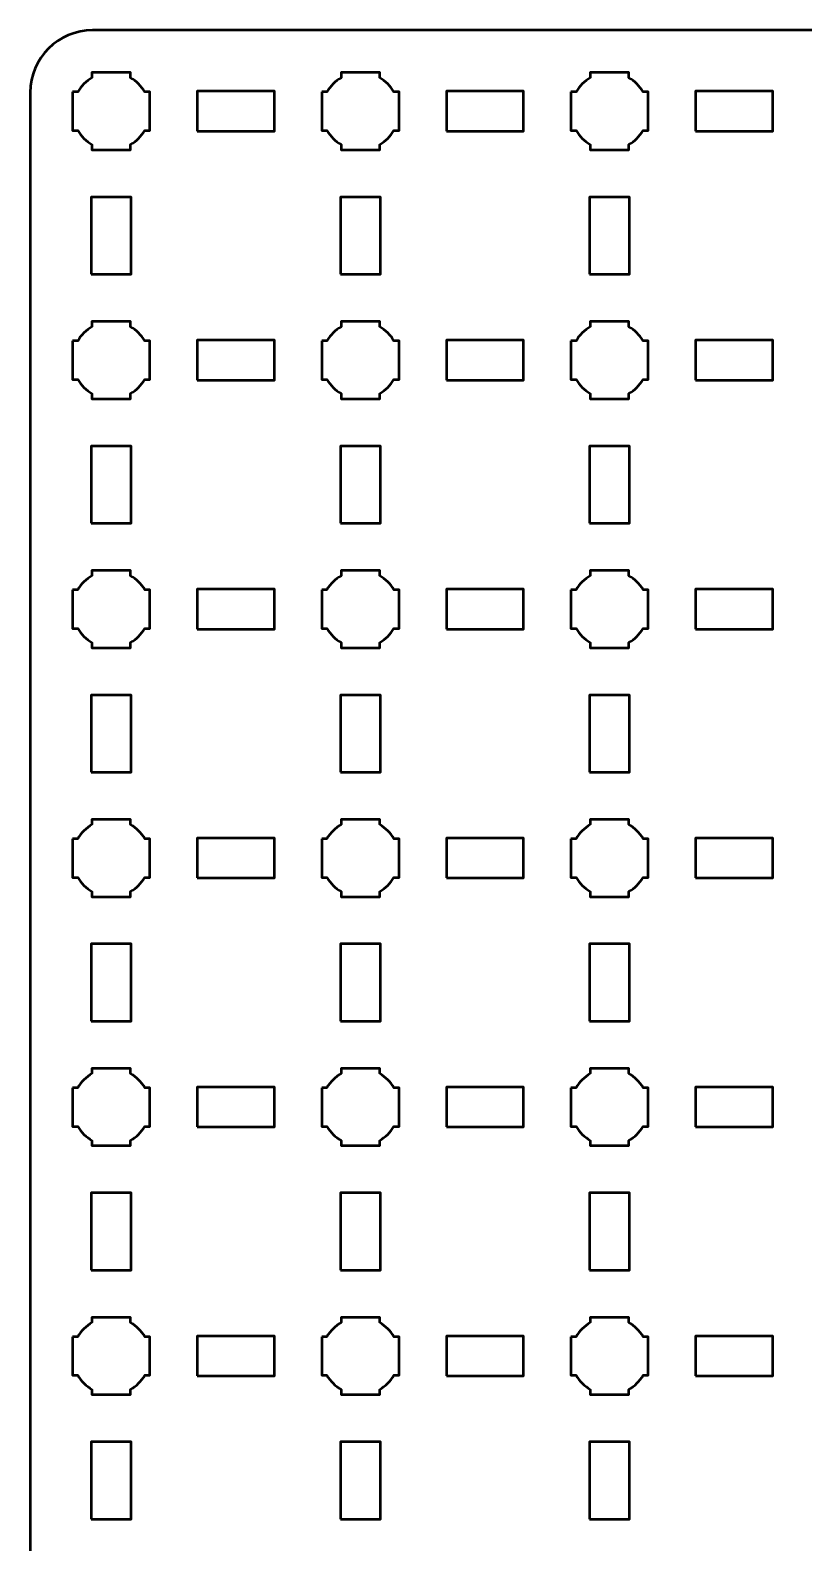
# Model space of a CAD drawing. Header units: centimetres. Extents: x -24.1 to 3.1, y -26.5 to -3.2.
# Drawn here: x -24.15 to -17.94, y -15.35 to -3.2 of the extents above; entities that cross this region are included whole.
import ezdxf

# ---------------------------------------------------------------- set-up
doc = ezdxf.new("R2010")
doc.units = ezdxf.units.CM
doc.header["$MEASUREMENT"] = 0
doc.layers.add('Layer 1', color=7, linetype='Continuous')

msp = doc.modelspace()

# ---------------------------------------------------------------- linework, layer by layer
at = {"layer": 'Layer 1', "color": 250, "lineweight": 53}
for points in [[(-22.81, -4.01), (-22.19, -4.01), (-22.19, -3.69), (-22.81, -3.69), (-22.81, -4.01)], [(-20.81, -4.01), (-20.19, -4.01), (-20.19, -3.69), (-20.81, -3.69), (-20.81, -4.01)], [(-18.81, -4.01), (-18.19, -4.01), (-18.19, -3.69), (-18.81, -3.69), (-18.81, -4.01)], [(-23.66, -5.16), (-23.34, -5.16), (-23.34, -4.54), (-23.66, -4.54), (-23.66, -5.16)], [(-21.66, -5.16), (-21.34, -5.16), (-21.34, -4.54), (-21.66, -4.54), (-21.66, -5.16)], [(-19.66, -5.16), (-19.34, -5.16), (-19.34, -4.54), (-19.66, -4.54), (-19.66, -5.16)], [(-22.81, -6.01), (-22.19, -6.01), (-22.19, -5.69), (-22.81, -5.69), (-22.81, -6.01)], [(-20.81, -6.01), (-20.19, -6.01), (-20.19, -5.69), (-20.81, -5.69), (-20.81, -6.01)], [(-18.81, -6.01), (-18.19, -6.01), (-18.19, -5.69), (-18.81, -5.69), (-18.81, -6.01)], [(-23.66, -7.16), (-23.34, -7.16), (-23.34, -6.54), (-23.66, -6.54), (-23.66, -7.16)], [(-21.66, -7.16), (-21.34, -7.16), (-21.34, -6.54), (-21.66, -6.54), (-21.66, -7.16)], [(-19.66, -7.16), (-19.34, -7.16), (-19.34, -6.54), (-19.66, -6.54), (-19.66, -7.16)], [(-22.81, -8.01), (-22.19, -8.01), (-22.19, -7.69), (-22.81, -7.69), (-22.81, -8.01)], [(-20.81, -8.01), (-20.19, -8.01), (-20.19, -7.69), (-20.81, -7.69), (-20.81, -8.01)], [(-18.81, -8.01), (-18.19, -8.01), (-18.19, -7.69), (-18.81, -7.69), (-18.81, -8.01)], [(-23.66, -9.16), (-23.34, -9.16), (-23.34, -8.54), (-23.66, -8.54), (-23.66, -9.16)], [(-21.66, -9.16), (-21.34, -9.16), (-21.34, -8.54), (-21.66, -8.54), (-21.66, -9.16)], [(-19.66, -9.16), (-19.34, -9.16), (-19.34, -8.54), (-19.66, -8.54), (-19.66, -9.16)], [(-22.81, -10.01), (-22.19, -10.01), (-22.19, -9.69), (-22.81, -9.69), (-22.81, -10.01)], [(-20.81, -10.01), (-20.19, -10.01), (-20.19, -9.69), (-20.81, -9.69), (-20.81, -10.01)], [(-18.81, -10.01), (-18.19, -10.01), (-18.19, -9.69), (-18.81, -9.69), (-18.81, -10.01)], [(-23.66, -11.16), (-23.34, -11.16), (-23.34, -10.54), (-23.66, -10.54), (-23.66, -11.16)], [(-21.66, -11.16), (-21.34, -11.16), (-21.34, -10.54), (-21.66, -10.54), (-21.66, -11.16)], [(-19.66, -11.16), (-19.34, -11.16), (-19.34, -10.54), (-19.66, -10.54), (-19.66, -11.16)], [(-22.81, -12.01), (-22.19, -12.01), (-22.19, -11.69), (-22.81, -11.69), (-22.81, -12.01)], [(-20.81, -12.01), (-20.19, -12.01), (-20.19, -11.69), (-20.81, -11.69), (-20.81, -12.01)], [(-18.81, -12.01), (-18.19, -12.01), (-18.19, -11.69), (-18.81, -11.69), (-18.81, -12.01)], [(-23.66, -13.16), (-23.34, -13.16), (-23.34, -12.54), (-23.66, -12.54), (-23.66, -13.16)], [(-21.66, -13.16), (-21.34, -13.16), (-21.34, -12.54), (-21.66, -12.54), (-21.66, -13.16)], [(-19.66, -13.16), (-19.34, -13.16), (-19.34, -12.54), (-19.66, -12.54), (-19.66, -13.16)], [(-22.81, -14.01), (-22.19, -14.01), (-22.19, -13.69), (-22.81, -13.69), (-22.81, -14.01)], [(-20.81, -14.01), (-20.19, -14.01), (-20.19, -13.69), (-20.81, -13.69), (-20.81, -14.01)], [(-18.81, -14.01), (-18.19, -14.01), (-18.19, -13.69), (-18.81, -13.69), (-18.81, -14.01)], [(-23.66, -15.16), (-23.34, -15.16), (-23.34, -14.54), (-23.66, -14.54), (-23.66, -15.16)], [(-21.66, -15.16), (-21.34, -15.16), (-21.34, -14.54), (-21.66, -14.54), (-21.66, -15.16)], [(-19.66, -15.16), (-19.34, -15.16), (-19.34, -14.54), (-19.66, -14.54), (-19.66, -15.16)]]:
    msp.add_lwpolyline(points, close=True, dxfattribs=at)
msp.add_open_spline([(-24.15, -26), (-24.15, -26), (-24.15, -3.7), (-24.15, -3.7), (-24.15, -3.7), (-24.15, -3.42391), (-23.92609, -3.2), (-23.65, -3.2), (-23.65, -3.2), (-23.65, -3.2), (2.65, -3.2), (2.65, -3.2), (2.65, -3.2), (2.92609, -3.2), (3.15, -3.42391), (3.15, -3.7), (3.15, -3.7), (3.15, -3.7), (3.15, -26), (3.15, -26), (3.15, -26), (3.15, -26.27609), (2.92609, -26.5), (2.65, -26.5), (2.65, -26.5), (2.65, -26.5), (-23.65, -26.5), (-23.65, -26.5), (-23.65, -26.5), (-23.92609, -26.5), (-24.15, -26.27609), (-24.15, -26)], degree=3, knots=[0, 0, 0, 0, 0.125, 0.125, 0.125, 0.125, 0.25, 0.25, 0.25, 0.25, 0.375, 0.375, 0.375, 0.375, 0.5, 0.5, 0.5, 0.5, 0.625, 0.625, 0.625, 0.625, 0.75, 0.75, 0.75, 0.75, 0.875, 0.875, 0.875, 0.875, 1, 1, 1, 1], dxfattribs=at)
at = {"layer": 'Layer 1', "lineweight": 53}
for points in [[(-23.81, -3.695), (-23.81, -3.695), (-23.76851, -3.695), (-23.76851, -3.695), (-23.76851, -3.695), (-23.74128, -3.64795), (-23.70205, -3.60872), (-23.655, -3.58149), (-23.655, -3.58149), (-23.655, -3.58149), (-23.655, -3.54), (-23.655, -3.54), (-23.655, -3.54), (-23.655, -3.54), (-23.5, -3.54), (-23.5, -3.54), (-23.5, -3.54), (-23.5, -3.54), (-23.345, -3.54), (-23.345, -3.54), (-23.345, -3.54), (-23.345, -3.54), (-23.345, -3.58149), (-23.345, -3.58149), (-23.345, -3.58149), (-23.29795, -3.60872), (-23.25872, -3.64795), (-23.23149, -3.695), (-23.23149, -3.695), (-23.23149, -3.695), (-23.19, -3.695), (-23.19, -3.695), (-23.19, -3.695), (-23.19, -3.695), (-23.19, -3.85), (-23.19, -3.85), (-23.19, -3.85), (-23.19, -3.85), (-23.19, -4.005), (-23.19, -4.005), (-23.19, -4.005), (-23.19, -4.005), (-23.23149, -4.005), (-23.23149, -4.005), (-23.23149, -4.005), (-23.25872, -4.05205), (-23.29795, -4.09128), (-23.345, -4.11851), (-23.345, -4.11851), (-23.345, -4.11851), (-23.345, -4.16), (-23.345, -4.16), (-23.345, -4.16), (-23.345, -4.16), (-23.5, -4.16), (-23.5, -4.16), (-23.5, -4.16), (-23.5, -4.16), (-23.655, -4.16), (-23.655, -4.16), (-23.655, -4.16), (-23.655, -4.16), (-23.655, -4.11851), (-23.655, -4.11851), (-23.655, -4.11851), (-23.70205, -4.09128), (-23.74128, -4.05205), (-23.76851, -4.005), (-23.76851, -4.005), (-23.76851, -4.005), (-23.81, -4.005), (-23.81, -4.005), (-23.81, -4.005), (-23.81, -4.005), (-23.81, -3.85), (-23.81, -3.85), (-23.81, -3.85), (-23.81, -3.85), (-23.81, -3.695), (-23.81, -3.695)], [(-21.81, -3.695), (-21.81, -3.695), (-21.76851, -3.695), (-21.76851, -3.695), (-21.76851, -3.695), (-21.74128, -3.64795), (-21.70205, -3.60872), (-21.655, -3.58149), (-21.655, -3.58149), (-21.655, -3.58149), (-21.655, -3.54), (-21.655, -3.54), (-21.655, -3.54), (-21.655, -3.54), (-21.5, -3.54), (-21.5, -3.54), (-21.5, -3.54), (-21.5, -3.54), (-21.345, -3.54), (-21.345, -3.54), (-21.345, -3.54), (-21.345, -3.54), (-21.345, -3.58149), (-21.345, -3.58149), (-21.345, -3.58149), (-21.29795, -3.60872), (-21.25872, -3.64795), (-21.23149, -3.695), (-21.23149, -3.695), (-21.23149, -3.695), (-21.19, -3.695), (-21.19, -3.695), (-21.19, -3.695), (-21.19, -3.695), (-21.19, -3.85), (-21.19, -3.85), (-21.19, -3.85), (-21.19, -3.85), (-21.19, -4.005), (-21.19, -4.005), (-21.19, -4.005), (-21.19, -4.005), (-21.23149, -4.005), (-21.23149, -4.005), (-21.23149, -4.005), (-21.25872, -4.05205), (-21.29795, -4.09128), (-21.345, -4.11851), (-21.345, -4.11851), (-21.345, -4.11851), (-21.345, -4.16), (-21.345, -4.16), (-21.345, -4.16), (-21.345, -4.16), (-21.5, -4.16), (-21.5, -4.16), (-21.5, -4.16), (-21.5, -4.16), (-21.655, -4.16), (-21.655, -4.16), (-21.655, -4.16), (-21.655, -4.16), (-21.655, -4.11851), (-21.655, -4.11851), (-21.655, -4.11851), (-21.70205, -4.09128), (-21.74128, -4.05205), (-21.76851, -4.005), (-21.76851, -4.005), (-21.76851, -4.005), (-21.81, -4.005), (-21.81, -4.005), (-21.81, -4.005), (-21.81, -4.005), (-21.81, -3.85), (-21.81, -3.85), (-21.81, -3.85), (-21.81, -3.85), (-21.81, -3.695), (-21.81, -3.695)], [(-19.81, -3.695), (-19.81, -3.695), (-19.76851, -3.695), (-19.76851, -3.695), (-19.76851, -3.695), (-19.74128, -3.64795), (-19.70205, -3.60872), (-19.655, -3.58149), (-19.655, -3.58149), (-19.655, -3.58149), (-19.655, -3.54), (-19.655, -3.54), (-19.655, -3.54), (-19.655, -3.54), (-19.5, -3.54), (-19.5, -3.54), (-19.5, -3.54), (-19.5, -3.54), (-19.345, -3.54), (-19.345, -3.54), (-19.345, -3.54), (-19.345, -3.54), (-19.345, -3.58149), (-19.345, -3.58149), (-19.345, -3.58149), (-19.29795, -3.60872), (-19.25872, -3.64795), (-19.23149, -3.695), (-19.23149, -3.695), (-19.23149, -3.695), (-19.19, -3.695), (-19.19, -3.695), (-19.19, -3.695), (-19.19, -3.695), (-19.19, -3.85), (-19.19, -3.85), (-19.19, -3.85), (-19.19, -3.85), (-19.19, -4.005), (-19.19, -4.005), (-19.19, -4.005), (-19.19, -4.005), (-19.23149, -4.005), (-19.23149, -4.005), (-19.23149, -4.005), (-19.25872, -4.05205), (-19.29795, -4.09128), (-19.345, -4.11851), (-19.345, -4.11851), (-19.345, -4.11851), (-19.345, -4.16), (-19.345, -4.16), (-19.345, -4.16), (-19.345, -4.16), (-19.5, -4.16), (-19.5, -4.16), (-19.5, -4.16), (-19.5, -4.16), (-19.655, -4.16), (-19.655, -4.16), (-19.655, -4.16), (-19.655, -4.16), (-19.655, -4.11851), (-19.655, -4.11851), (-19.655, -4.11851), (-19.70205, -4.09128), (-19.74128, -4.05205), (-19.76851, -4.005), (-19.76851, -4.005), (-19.76851, -4.005), (-19.81, -4.005), (-19.81, -4.005), (-19.81, -4.005), (-19.81, -4.005), (-19.81, -3.85), (-19.81, -3.85), (-19.81, -3.85), (-19.81, -3.85), (-19.81, -3.695), (-19.81, -3.695)], [(-23.81, -5.695), (-23.81, -5.695), (-23.76851, -5.695), (-23.76851, -5.695), (-23.76851, -5.695), (-23.74128, -5.64795), (-23.70205, -5.60872), (-23.655, -5.58149), (-23.655, -5.58149), (-23.655, -5.58149), (-23.655, -5.54), (-23.655, -5.54), (-23.655, -5.54), (-23.655, -5.54), (-23.5, -5.54), (-23.5, -5.54), (-23.5, -5.54), (-23.5, -5.54), (-23.345, -5.54), (-23.345, -5.54), (-23.345, -5.54), (-23.345, -5.54), (-23.345, -5.58149), (-23.345, -5.58149), (-23.345, -5.58149), (-23.29795, -5.60872), (-23.25872, -5.64795), (-23.23149, -5.695), (-23.23149, -5.695), (-23.23149, -5.695), (-23.19, -5.695), (-23.19, -5.695), (-23.19, -5.695), (-23.19, -5.695), (-23.19, -5.85), (-23.19, -5.85), (-23.19, -5.85), (-23.19, -5.85), (-23.19, -6.005), (-23.19, -6.005), (-23.19, -6.005), (-23.19, -6.005), (-23.23149, -6.005), (-23.23149, -6.005), (-23.23149, -6.005), (-23.25872, -6.05205), (-23.29795, -6.09128), (-23.345, -6.11851), (-23.345, -6.11851), (-23.345, -6.11851), (-23.345, -6.16), (-23.345, -6.16), (-23.345, -6.16), (-23.345, -6.16), (-23.5, -6.16), (-23.5, -6.16), (-23.5, -6.16), (-23.5, -6.16), (-23.655, -6.16), (-23.655, -6.16), (-23.655, -6.16), (-23.655, -6.16), (-23.655, -6.11851), (-23.655, -6.11851), (-23.655, -6.11851), (-23.70205, -6.09128), (-23.74128, -6.05205), (-23.76851, -6.005), (-23.76851, -6.005), (-23.76851, -6.005), (-23.81, -6.005), (-23.81, -6.005), (-23.81, -6.005), (-23.81, -6.005), (-23.81, -5.85), (-23.81, -5.85), (-23.81, -5.85), (-23.81, -5.85), (-23.81, -5.695), (-23.81, -5.695)], [(-21.81, -5.695), (-21.81, -5.695), (-21.76851, -5.695), (-21.76851, -5.695), (-21.76851, -5.695), (-21.74128, -5.64795), (-21.70205, -5.60872), (-21.655, -5.58149), (-21.655, -5.58149), (-21.655, -5.58149), (-21.655, -5.54), (-21.655, -5.54), (-21.655, -5.54), (-21.655, -5.54), (-21.5, -5.54), (-21.5, -5.54), (-21.5, -5.54), (-21.5, -5.54), (-21.345, -5.54), (-21.345, -5.54), (-21.345, -5.54), (-21.345, -5.54), (-21.345, -5.58149), (-21.345, -5.58149), (-21.345, -5.58149), (-21.29795, -5.60872), (-21.25872, -5.64795), (-21.23149, -5.695), (-21.23149, -5.695), (-21.23149, -5.695), (-21.19, -5.695), (-21.19, -5.695), (-21.19, -5.695), (-21.19, -5.695), (-21.19, -5.85), (-21.19, -5.85), (-21.19, -5.85), (-21.19, -5.85), (-21.19, -6.005), (-21.19, -6.005), (-21.19, -6.005), (-21.19, -6.005), (-21.23149, -6.005), (-21.23149, -6.005), (-21.23149, -6.005), (-21.25872, -6.05205), (-21.29795, -6.09128), (-21.345, -6.11851), (-21.345, -6.11851), (-21.345, -6.11851), (-21.345, -6.16), (-21.345, -6.16), (-21.345, -6.16), (-21.345, -6.16), (-21.5, -6.16), (-21.5, -6.16), (-21.5, -6.16), (-21.5, -6.16), (-21.655, -6.16), (-21.655, -6.16), (-21.655, -6.16), (-21.655, -6.16), (-21.655, -6.11851), (-21.655, -6.11851), (-21.655, -6.11851), (-21.70205, -6.09128), (-21.74128, -6.05205), (-21.76851, -6.005), (-21.76851, -6.005), (-21.76851, -6.005), (-21.81, -6.005), (-21.81, -6.005), (-21.81, -6.005), (-21.81, -6.005), (-21.81, -5.85), (-21.81, -5.85), (-21.81, -5.85), (-21.81, -5.85), (-21.81, -5.695), (-21.81, -5.695)], [(-19.81, -5.695), (-19.81, -5.695), (-19.76851, -5.695), (-19.76851, -5.695), (-19.76851, -5.695), (-19.74128, -5.64795), (-19.70205, -5.60872), (-19.655, -5.58149), (-19.655, -5.58149), (-19.655, -5.58149), (-19.655, -5.54), (-19.655, -5.54), (-19.655, -5.54), (-19.655, -5.54), (-19.5, -5.54), (-19.5, -5.54), (-19.5, -5.54), (-19.5, -5.54), (-19.345, -5.54), (-19.345, -5.54), (-19.345, -5.54), (-19.345, -5.54), (-19.345, -5.58149), (-19.345, -5.58149), (-19.345, -5.58149), (-19.29795, -5.60872), (-19.25872, -5.64795), (-19.23149, -5.695), (-19.23149, -5.695), (-19.23149, -5.695), (-19.19, -5.695), (-19.19, -5.695), (-19.19, -5.695), (-19.19, -5.695), (-19.19, -5.85), (-19.19, -5.85), (-19.19, -5.85), (-19.19, -5.85), (-19.19, -6.005), (-19.19, -6.005), (-19.19, -6.005), (-19.19, -6.005), (-19.23149, -6.005), (-19.23149, -6.005), (-19.23149, -6.005), (-19.25872, -6.05205), (-19.29795, -6.09128), (-19.345, -6.11851), (-19.345, -6.11851), (-19.345, -6.11851), (-19.345, -6.16), (-19.345, -6.16), (-19.345, -6.16), (-19.345, -6.16), (-19.5, -6.16), (-19.5, -6.16), (-19.5, -6.16), (-19.5, -6.16), (-19.655, -6.16), (-19.655, -6.16), (-19.655, -6.16), (-19.655, -6.16), (-19.655, -6.11851), (-19.655, -6.11851), (-19.655, -6.11851), (-19.70205, -6.09128), (-19.74128, -6.05205), (-19.76851, -6.005), (-19.76851, -6.005), (-19.76851, -6.005), (-19.81, -6.005), (-19.81, -6.005), (-19.81, -6.005), (-19.81, -6.005), (-19.81, -5.85), (-19.81, -5.85), (-19.81, -5.85), (-19.81, -5.85), (-19.81, -5.695), (-19.81, -5.695)], [(-23.81, -7.695), (-23.81, -7.695), (-23.76851, -7.695), (-23.76851, -7.695), (-23.76851, -7.695), (-23.74128, -7.64795), (-23.70205, -7.60872), (-23.655, -7.58149), (-23.655, -7.58149), (-23.655, -7.58149), (-23.655, -7.54), (-23.655, -7.54), (-23.655, -7.54), (-23.655, -7.54), (-23.5, -7.54), (-23.5, -7.54), (-23.5, -7.54), (-23.5, -7.54), (-23.345, -7.54), (-23.345, -7.54), (-23.345, -7.54), (-23.345, -7.54), (-23.345, -7.58149), (-23.345, -7.58149), (-23.345, -7.58149), (-23.29795, -7.60872), (-23.25872, -7.64795), (-23.23149, -7.695), (-23.23149, -7.695), (-23.23149, -7.695), (-23.19, -7.695), (-23.19, -7.695), (-23.19, -7.695), (-23.19, -7.695), (-23.19, -7.85), (-23.19, -7.85), (-23.19, -7.85), (-23.19, -7.85), (-23.19, -8.005), (-23.19, -8.005), (-23.19, -8.005), (-23.19, -8.005), (-23.23149, -8.005), (-23.23149, -8.005), (-23.23149, -8.005), (-23.25872, -8.05205), (-23.29795, -8.09128), (-23.345, -8.11851), (-23.345, -8.11851), (-23.345, -8.11851), (-23.345, -8.16), (-23.345, -8.16), (-23.345, -8.16), (-23.345, -8.16), (-23.5, -8.16), (-23.5, -8.16), (-23.5, -8.16), (-23.5, -8.16), (-23.655, -8.16), (-23.655, -8.16), (-23.655, -8.16), (-23.655, -8.16), (-23.655, -8.11851), (-23.655, -8.11851), (-23.655, -8.11851), (-23.70205, -8.09128), (-23.74128, -8.05205), (-23.76851, -8.005), (-23.76851, -8.005), (-23.76851, -8.005), (-23.81, -8.005), (-23.81, -8.005), (-23.81, -8.005), (-23.81, -8.005), (-23.81, -7.85), (-23.81, -7.85), (-23.81, -7.85), (-23.81, -7.85), (-23.81, -7.695), (-23.81, -7.695)], [(-21.81, -7.695), (-21.81, -7.695), (-21.76851, -7.695), (-21.76851, -7.695), (-21.76851, -7.695), (-21.74128, -7.64795), (-21.70205, -7.60872), (-21.655, -7.58149), (-21.655, -7.58149), (-21.655, -7.58149), (-21.655, -7.54), (-21.655, -7.54), (-21.655, -7.54), (-21.655, -7.54), (-21.5, -7.54), (-21.5, -7.54), (-21.5, -7.54), (-21.5, -7.54), (-21.345, -7.54), (-21.345, -7.54), (-21.345, -7.54), (-21.345, -7.54), (-21.345, -7.58149), (-21.345, -7.58149), (-21.345, -7.58149), (-21.29795, -7.60872), (-21.25872, -7.64795), (-21.23149, -7.695), (-21.23149, -7.695), (-21.23149, -7.695), (-21.19, -7.695), (-21.19, -7.695), (-21.19, -7.695), (-21.19, -7.695), (-21.19, -7.85), (-21.19, -7.85), (-21.19, -7.85), (-21.19, -7.85), (-21.19, -8.005), (-21.19, -8.005), (-21.19, -8.005), (-21.19, -8.005), (-21.23149, -8.005), (-21.23149, -8.005), (-21.23149, -8.005), (-21.25872, -8.05205), (-21.29795, -8.09128), (-21.345, -8.11851), (-21.345, -8.11851), (-21.345, -8.11851), (-21.345, -8.16), (-21.345, -8.16), (-21.345, -8.16), (-21.345, -8.16), (-21.5, -8.16), (-21.5, -8.16), (-21.5, -8.16), (-21.5, -8.16), (-21.655, -8.16), (-21.655, -8.16), (-21.655, -8.16), (-21.655, -8.16), (-21.655, -8.11851), (-21.655, -8.11851), (-21.655, -8.11851), (-21.70205, -8.09128), (-21.74128, -8.05205), (-21.76851, -8.005), (-21.76851, -8.005), (-21.76851, -8.005), (-21.81, -8.005), (-21.81, -8.005), (-21.81, -8.005), (-21.81, -8.005), (-21.81, -7.85), (-21.81, -7.85), (-21.81, -7.85), (-21.81, -7.85), (-21.81, -7.695), (-21.81, -7.695)], [(-19.81, -7.695), (-19.81, -7.695), (-19.76851, -7.695), (-19.76851, -7.695), (-19.76851, -7.695), (-19.74128, -7.64795), (-19.70205, -7.60872), (-19.655, -7.58149), (-19.655, -7.58149), (-19.655, -7.58149), (-19.655, -7.54), (-19.655, -7.54), (-19.655, -7.54), (-19.655, -7.54), (-19.5, -7.54), (-19.5, -7.54), (-19.5, -7.54), (-19.5, -7.54), (-19.345, -7.54), (-19.345, -7.54), (-19.345, -7.54), (-19.345, -7.54), (-19.345, -7.58149), (-19.345, -7.58149), (-19.345, -7.58149), (-19.29795, -7.60872), (-19.25872, -7.64795), (-19.23149, -7.695), (-19.23149, -7.695), (-19.23149, -7.695), (-19.19, -7.695), (-19.19, -7.695), (-19.19, -7.695), (-19.19, -7.695), (-19.19, -7.85), (-19.19, -7.85), (-19.19, -7.85), (-19.19, -7.85), (-19.19, -8.005), (-19.19, -8.005), (-19.19, -8.005), (-19.19, -8.005), (-19.23149, -8.005), (-19.23149, -8.005), (-19.23149, -8.005), (-19.25872, -8.05205), (-19.29795, -8.09128), (-19.345, -8.11851), (-19.345, -8.11851), (-19.345, -8.11851), (-19.345, -8.16), (-19.345, -8.16), (-19.345, -8.16), (-19.345, -8.16), (-19.5, -8.16), (-19.5, -8.16), (-19.5, -8.16), (-19.5, -8.16), (-19.655, -8.16), (-19.655, -8.16), (-19.655, -8.16), (-19.655, -8.16), (-19.655, -8.11851), (-19.655, -8.11851), (-19.655, -8.11851), (-19.70205, -8.09128), (-19.74128, -8.05205), (-19.76851, -8.005), (-19.76851, -8.005), (-19.76851, -8.005), (-19.81, -8.005), (-19.81, -8.005), (-19.81, -8.005), (-19.81, -8.005), (-19.81, -7.85), (-19.81, -7.85), (-19.81, -7.85), (-19.81, -7.85), (-19.81, -7.695), (-19.81, -7.695)], [(-23.81, -9.695), (-23.81, -9.695), (-23.76851, -9.695), (-23.76851, -9.695), (-23.76851, -9.695), (-23.74128, -9.64795), (-23.70205, -9.60872), (-23.655, -9.58149), (-23.655, -9.58149), (-23.655, -9.58149), (-23.655, -9.54), (-23.655, -9.54), (-23.655, -9.54), (-23.655, -9.54), (-23.5, -9.54), (-23.5, -9.54), (-23.5, -9.54), (-23.5, -9.54), (-23.345, -9.54), (-23.345, -9.54), (-23.345, -9.54), (-23.345, -9.54), (-23.345, -9.58149), (-23.345, -9.58149), (-23.345, -9.58149), (-23.29795, -9.60872), (-23.25872, -9.64795), (-23.23149, -9.695), (-23.23149, -9.695), (-23.23149, -9.695), (-23.19, -9.695), (-23.19, -9.695), (-23.19, -9.695), (-23.19, -9.695), (-23.19, -9.85), (-23.19, -9.85), (-23.19, -9.85), (-23.19, -9.85), (-23.19, -10.005), (-23.19, -10.005), (-23.19, -10.005), (-23.19, -10.005), (-23.23149, -10.005), (-23.23149, -10.005), (-23.23149, -10.005), (-23.25872, -10.05205), (-23.29795, -10.09128), (-23.345, -10.11851), (-23.345, -10.11851), (-23.345, -10.11851), (-23.345, -10.16), (-23.345, -10.16), (-23.345, -10.16), (-23.345, -10.16), (-23.5, -10.16), (-23.5, -10.16), (-23.5, -10.16), (-23.5, -10.16), (-23.655, -10.16), (-23.655, -10.16), (-23.655, -10.16), (-23.655, -10.16), (-23.655, -10.11851), (-23.655, -10.11851), (-23.655, -10.11851), (-23.70205, -10.09128), (-23.74128, -10.05205), (-23.76851, -10.005), (-23.76851, -10.005), (-23.76851, -10.005), (-23.81, -10.005), (-23.81, -10.005), (-23.81, -10.005), (-23.81, -10.005), (-23.81, -9.85), (-23.81, -9.85), (-23.81, -9.85), (-23.81, -9.85), (-23.81, -9.695), (-23.81, -9.695)], [(-21.81, -9.695), (-21.81, -9.695), (-21.76851, -9.695), (-21.76851, -9.695), (-21.76851, -9.695), (-21.74128, -9.64795), (-21.70205, -9.60872), (-21.655, -9.58149), (-21.655, -9.58149), (-21.655, -9.58149), (-21.655, -9.54), (-21.655, -9.54), (-21.655, -9.54), (-21.655, -9.54), (-21.5, -9.54), (-21.5, -9.54), (-21.5, -9.54), (-21.5, -9.54), (-21.345, -9.54), (-21.345, -9.54), (-21.345, -9.54), (-21.345, -9.54), (-21.345, -9.58149), (-21.345, -9.58149), (-21.345, -9.58149), (-21.29795, -9.60872), (-21.25872, -9.64795), (-21.23149, -9.695), (-21.23149, -9.695), (-21.23149, -9.695), (-21.19, -9.695), (-21.19, -9.695), (-21.19, -9.695), (-21.19, -9.695), (-21.19, -9.85), (-21.19, -9.85), (-21.19, -9.85), (-21.19, -9.85), (-21.19, -10.005), (-21.19, -10.005), (-21.19, -10.005), (-21.19, -10.005), (-21.23149, -10.005), (-21.23149, -10.005), (-21.23149, -10.005), (-21.25872, -10.05205), (-21.29795, -10.09128), (-21.345, -10.11851), (-21.345, -10.11851), (-21.345, -10.11851), (-21.345, -10.16), (-21.345, -10.16), (-21.345, -10.16), (-21.345, -10.16), (-21.5, -10.16), (-21.5, -10.16), (-21.5, -10.16), (-21.5, -10.16), (-21.655, -10.16), (-21.655, -10.16), (-21.655, -10.16), (-21.655, -10.16), (-21.655, -10.11851), (-21.655, -10.11851), (-21.655, -10.11851), (-21.70205, -10.09128), (-21.74128, -10.05205), (-21.76851, -10.005), (-21.76851, -10.005), (-21.76851, -10.005), (-21.81, -10.005), (-21.81, -10.005), (-21.81, -10.005), (-21.81, -10.005), (-21.81, -9.85), (-21.81, -9.85), (-21.81, -9.85), (-21.81, -9.85), (-21.81, -9.695), (-21.81, -9.695)], [(-19.81, -9.695), (-19.81, -9.695), (-19.76851, -9.695), (-19.76851, -9.695), (-19.76851, -9.695), (-19.74128, -9.64795), (-19.70205, -9.60872), (-19.655, -9.58149), (-19.655, -9.58149), (-19.655, -9.58149), (-19.655, -9.54), (-19.655, -9.54), (-19.655, -9.54), (-19.655, -9.54), (-19.5, -9.54), (-19.5, -9.54), (-19.5, -9.54), (-19.5, -9.54), (-19.345, -9.54), (-19.345, -9.54), (-19.345, -9.54), (-19.345, -9.54), (-19.345, -9.58149), (-19.345, -9.58149), (-19.345, -9.58149), (-19.29795, -9.60872), (-19.25872, -9.64795), (-19.23149, -9.695), (-19.23149, -9.695), (-19.23149, -9.695), (-19.19, -9.695), (-19.19, -9.695), (-19.19, -9.695), (-19.19, -9.695), (-19.19, -9.85), (-19.19, -9.85), (-19.19, -9.85), (-19.19, -9.85), (-19.19, -10.005), (-19.19, -10.005), (-19.19, -10.005), (-19.19, -10.005), (-19.23149, -10.005), (-19.23149, -10.005), (-19.23149, -10.005), (-19.25872, -10.05205), (-19.29795, -10.09128), (-19.345, -10.11851), (-19.345, -10.11851), (-19.345, -10.11851), (-19.345, -10.16), (-19.345, -10.16), (-19.345, -10.16), (-19.345, -10.16), (-19.5, -10.16), (-19.5, -10.16), (-19.5, -10.16), (-19.5, -10.16), (-19.655, -10.16), (-19.655, -10.16), (-19.655, -10.16), (-19.655, -10.16), (-19.655, -10.11851), (-19.655, -10.11851), (-19.655, -10.11851), (-19.70205, -10.09128), (-19.74128, -10.05205), (-19.76851, -10.005), (-19.76851, -10.005), (-19.76851, -10.005), (-19.81, -10.005), (-19.81, -10.005), (-19.81, -10.005), (-19.81, -10.005), (-19.81, -9.85), (-19.81, -9.85), (-19.81, -9.85), (-19.81, -9.85), (-19.81, -9.695), (-19.81, -9.695)], [(-23.81, -11.695), (-23.81, -11.695), (-23.76851, -11.695), (-23.76851, -11.695), (-23.76851, -11.695), (-23.74128, -11.64795), (-23.70205, -11.60872), (-23.655, -11.58149), (-23.655, -11.58149), (-23.655, -11.58149), (-23.655, -11.54), (-23.655, -11.54), (-23.655, -11.54), (-23.655, -11.54), (-23.5, -11.54), (-23.5, -11.54), (-23.5, -11.54), (-23.5, -11.54), (-23.345, -11.54), (-23.345, -11.54), (-23.345, -11.54), (-23.345, -11.54), (-23.345, -11.58149), (-23.345, -11.58149), (-23.345, -11.58149), (-23.29795, -11.60872), (-23.25872, -11.64795), (-23.23149, -11.695), (-23.23149, -11.695), (-23.23149, -11.695), (-23.19, -11.695), (-23.19, -11.695), (-23.19, -11.695), (-23.19, -11.695), (-23.19, -11.85), (-23.19, -11.85), (-23.19, -11.85), (-23.19, -11.85), (-23.19, -12.005), (-23.19, -12.005), (-23.19, -12.005), (-23.19, -12.005), (-23.23149, -12.005), (-23.23149, -12.005), (-23.23149, -12.005), (-23.25872, -12.05205), (-23.29795, -12.09128), (-23.345, -12.11851), (-23.345, -12.11851), (-23.345, -12.11851), (-23.345, -12.16), (-23.345, -12.16), (-23.345, -12.16), (-23.345, -12.16), (-23.5, -12.16), (-23.5, -12.16), (-23.5, -12.16), (-23.5, -12.16), (-23.655, -12.16), (-23.655, -12.16), (-23.655, -12.16), (-23.655, -12.16), (-23.655, -12.11851), (-23.655, -12.11851), (-23.655, -12.11851), (-23.70205, -12.09128), (-23.74128, -12.05205), (-23.76851, -12.005), (-23.76851, -12.005), (-23.76851, -12.005), (-23.81, -12.005), (-23.81, -12.005), (-23.81, -12.005), (-23.81, -12.005), (-23.81, -11.85), (-23.81, -11.85), (-23.81, -11.85), (-23.81, -11.85), (-23.81, -11.695), (-23.81, -11.695)], [(-21.81, -11.695), (-21.81, -11.695), (-21.76851, -11.695), (-21.76851, -11.695), (-21.76851, -11.695), (-21.74128, -11.64795), (-21.70205, -11.60872), (-21.655, -11.58149), (-21.655, -11.58149), (-21.655, -11.58149), (-21.655, -11.54), (-21.655, -11.54), (-21.655, -11.54), (-21.655, -11.54), (-21.5, -11.54), (-21.5, -11.54), (-21.5, -11.54), (-21.5, -11.54), (-21.345, -11.54), (-21.345, -11.54), (-21.345, -11.54), (-21.345, -11.54), (-21.345, -11.58149), (-21.345, -11.58149), (-21.345, -11.58149), (-21.29795, -11.60872), (-21.25872, -11.64795), (-21.23149, -11.695), (-21.23149, -11.695), (-21.23149, -11.695), (-21.19, -11.695), (-21.19, -11.695), (-21.19, -11.695), (-21.19, -11.695), (-21.19, -11.85), (-21.19, -11.85), (-21.19, -11.85), (-21.19, -11.85), (-21.19, -12.005), (-21.19, -12.005), (-21.19, -12.005), (-21.19, -12.005), (-21.23149, -12.005), (-21.23149, -12.005), (-21.23149, -12.005), (-21.25872, -12.05205), (-21.29795, -12.09128), (-21.345, -12.11851), (-21.345, -12.11851), (-21.345, -12.11851), (-21.345, -12.16), (-21.345, -12.16), (-21.345, -12.16), (-21.345, -12.16), (-21.5, -12.16), (-21.5, -12.16), (-21.5, -12.16), (-21.5, -12.16), (-21.655, -12.16), (-21.655, -12.16), (-21.655, -12.16), (-21.655, -12.16), (-21.655, -12.11851), (-21.655, -12.11851), (-21.655, -12.11851), (-21.70205, -12.09128), (-21.74128, -12.05205), (-21.76851, -12.005), (-21.76851, -12.005), (-21.76851, -12.005), (-21.81, -12.005), (-21.81, -12.005), (-21.81, -12.005), (-21.81, -12.005), (-21.81, -11.85), (-21.81, -11.85), (-21.81, -11.85), (-21.81, -11.85), (-21.81, -11.695), (-21.81, -11.695)], [(-19.81, -11.695), (-19.81, -11.695), (-19.76851, -11.695), (-19.76851, -11.695), (-19.76851, -11.695), (-19.74128, -11.64795), (-19.70205, -11.60872), (-19.655, -11.58149), (-19.655, -11.58149), (-19.655, -11.58149), (-19.655, -11.54), (-19.655, -11.54), (-19.655, -11.54), (-19.655, -11.54), (-19.5, -11.54), (-19.5, -11.54), (-19.5, -11.54), (-19.5, -11.54), (-19.345, -11.54), (-19.345, -11.54), (-19.345, -11.54), (-19.345, -11.54), (-19.345, -11.58149), (-19.345, -11.58149), (-19.345, -11.58149), (-19.29795, -11.60872), (-19.25872, -11.64795), (-19.23149, -11.695), (-19.23149, -11.695), (-19.23149, -11.695), (-19.19, -11.695), (-19.19, -11.695), (-19.19, -11.695), (-19.19, -11.695), (-19.19, -11.85), (-19.19, -11.85), (-19.19, -11.85), (-19.19, -11.85), (-19.19, -12.005), (-19.19, -12.005), (-19.19, -12.005), (-19.19, -12.005), (-19.23149, -12.005), (-19.23149, -12.005), (-19.23149, -12.005), (-19.25872, -12.05205), (-19.29795, -12.09128), (-19.345, -12.11851), (-19.345, -12.11851), (-19.345, -12.11851), (-19.345, -12.16), (-19.345, -12.16), (-19.345, -12.16), (-19.345, -12.16), (-19.5, -12.16), (-19.5, -12.16), (-19.5, -12.16), (-19.5, -12.16), (-19.655, -12.16), (-19.655, -12.16), (-19.655, -12.16), (-19.655, -12.16), (-19.655, -12.11851), (-19.655, -12.11851), (-19.655, -12.11851), (-19.70205, -12.09128), (-19.74128, -12.05205), (-19.76851, -12.005), (-19.76851, -12.005), (-19.76851, -12.005), (-19.81, -12.005), (-19.81, -12.005), (-19.81, -12.005), (-19.81, -12.005), (-19.81, -11.85), (-19.81, -11.85), (-19.81, -11.85), (-19.81, -11.85), (-19.81, -11.695), (-19.81, -11.695)], [(-23.81, -13.695), (-23.81, -13.695), (-23.76851, -13.695), (-23.76851, -13.695), (-23.76851, -13.695), (-23.74128, -13.64795), (-23.70205, -13.60872), (-23.655, -13.58149), (-23.655, -13.58149), (-23.655, -13.58149), (-23.655, -13.54), (-23.655, -13.54), (-23.655, -13.54), (-23.655, -13.54), (-23.5, -13.54), (-23.5, -13.54), (-23.5, -13.54), (-23.5, -13.54), (-23.345, -13.54), (-23.345, -13.54), (-23.345, -13.54), (-23.345, -13.54), (-23.345, -13.58149), (-23.345, -13.58149), (-23.345, -13.58149), (-23.29795, -13.60872), (-23.25872, -13.64795), (-23.23149, -13.695), (-23.23149, -13.695), (-23.23149, -13.695), (-23.19, -13.695), (-23.19, -13.695), (-23.19, -13.695), (-23.19, -13.695), (-23.19, -13.85), (-23.19, -13.85), (-23.19, -13.85), (-23.19, -13.85), (-23.19, -14.005), (-23.19, -14.005), (-23.19, -14.005), (-23.19, -14.005), (-23.23149, -14.005), (-23.23149, -14.005), (-23.23149, -14.005), (-23.25872, -14.05205), (-23.29795, -14.09128), (-23.345, -14.11851), (-23.345, -14.11851), (-23.345, -14.11851), (-23.345, -14.16), (-23.345, -14.16), (-23.345, -14.16), (-23.345, -14.16), (-23.5, -14.16), (-23.5, -14.16), (-23.5, -14.16), (-23.5, -14.16), (-23.655, -14.16), (-23.655, -14.16), (-23.655, -14.16), (-23.655, -14.16), (-23.655, -14.11851), (-23.655, -14.11851), (-23.655, -14.11851), (-23.70205, -14.09128), (-23.74128, -14.05205), (-23.76851, -14.005), (-23.76851, -14.005), (-23.76851, -14.005), (-23.81, -14.005), (-23.81, -14.005), (-23.81, -14.005), (-23.81, -14.005), (-23.81, -13.85), (-23.81, -13.85), (-23.81, -13.85), (-23.81, -13.85), (-23.81, -13.695), (-23.81, -13.695)], [(-21.81, -13.695), (-21.81, -13.695), (-21.76851, -13.695), (-21.76851, -13.695), (-21.76851, -13.695), (-21.74128, -13.64795), (-21.70205, -13.60872), (-21.655, -13.58149), (-21.655, -13.58149), (-21.655, -13.58149), (-21.655, -13.54), (-21.655, -13.54), (-21.655, -13.54), (-21.655, -13.54), (-21.5, -13.54), (-21.5, -13.54), (-21.5, -13.54), (-21.5, -13.54), (-21.345, -13.54), (-21.345, -13.54), (-21.345, -13.54), (-21.345, -13.54), (-21.345, -13.58149), (-21.345, -13.58149), (-21.345, -13.58149), (-21.29795, -13.60872), (-21.25872, -13.64795), (-21.23149, -13.695), (-21.23149, -13.695), (-21.23149, -13.695), (-21.19, -13.695), (-21.19, -13.695), (-21.19, -13.695), (-21.19, -13.695), (-21.19, -13.85), (-21.19, -13.85), (-21.19, -13.85), (-21.19, -13.85), (-21.19, -14.005), (-21.19, -14.005), (-21.19, -14.005), (-21.19, -14.005), (-21.23149, -14.005), (-21.23149, -14.005), (-21.23149, -14.005), (-21.25872, -14.05205), (-21.29795, -14.09128), (-21.345, -14.11851), (-21.345, -14.11851), (-21.345, -14.11851), (-21.345, -14.16), (-21.345, -14.16), (-21.345, -14.16), (-21.345, -14.16), (-21.5, -14.16), (-21.5, -14.16), (-21.5, -14.16), (-21.5, -14.16), (-21.655, -14.16), (-21.655, -14.16), (-21.655, -14.16), (-21.655, -14.16), (-21.655, -14.11851), (-21.655, -14.11851), (-21.655, -14.11851), (-21.70205, -14.09128), (-21.74128, -14.05205), (-21.76851, -14.005), (-21.76851, -14.005), (-21.76851, -14.005), (-21.81, -14.005), (-21.81, -14.005), (-21.81, -14.005), (-21.81, -14.005), (-21.81, -13.85), (-21.81, -13.85), (-21.81, -13.85), (-21.81, -13.85), (-21.81, -13.695), (-21.81, -13.695)], [(-19.81, -13.695), (-19.81, -13.695), (-19.76851, -13.695), (-19.76851, -13.695), (-19.76851, -13.695), (-19.74128, -13.64795), (-19.70205, -13.60872), (-19.655, -13.58149), (-19.655, -13.58149), (-19.655, -13.58149), (-19.655, -13.54), (-19.655, -13.54), (-19.655, -13.54), (-19.655, -13.54), (-19.5, -13.54), (-19.5, -13.54), (-19.5, -13.54), (-19.5, -13.54), (-19.345, -13.54), (-19.345, -13.54), (-19.345, -13.54), (-19.345, -13.54), (-19.345, -13.58149), (-19.345, -13.58149), (-19.345, -13.58149), (-19.29795, -13.60872), (-19.25872, -13.64795), (-19.23149, -13.695), (-19.23149, -13.695), (-19.23149, -13.695), (-19.19, -13.695), (-19.19, -13.695), (-19.19, -13.695), (-19.19, -13.695), (-19.19, -13.85), (-19.19, -13.85), (-19.19, -13.85), (-19.19, -13.85), (-19.19, -14.005), (-19.19, -14.005), (-19.19, -14.005), (-19.19, -14.005), (-19.23149, -14.005), (-19.23149, -14.005), (-19.23149, -14.005), (-19.25872, -14.05205), (-19.29795, -14.09128), (-19.345, -14.11851), (-19.345, -14.11851), (-19.345, -14.11851), (-19.345, -14.16), (-19.345, -14.16), (-19.345, -14.16), (-19.345, -14.16), (-19.5, -14.16), (-19.5, -14.16), (-19.5, -14.16), (-19.5, -14.16), (-19.655, -14.16), (-19.655, -14.16), (-19.655, -14.16), (-19.655, -14.16), (-19.655, -14.11851), (-19.655, -14.11851), (-19.655, -14.11851), (-19.70205, -14.09128), (-19.74128, -14.05205), (-19.76851, -14.005), (-19.76851, -14.005), (-19.76851, -14.005), (-19.81, -14.005), (-19.81, -14.005), (-19.81, -14.005), (-19.81, -14.005), (-19.81, -13.85), (-19.81, -13.85), (-19.81, -13.85), (-19.81, -13.85), (-19.81, -13.695), (-19.81, -13.695)]]:
    msp.add_open_spline(points, degree=3, knots=[0, 0, 0, 0, 0.05, 0.05, 0.05, 0.05, 0.1, 0.1, 0.1, 0.1, 0.15, 0.15, 0.15, 0.15, 0.2, 0.2, 0.2, 0.2, 0.25, 0.25, 0.25, 0.25, 0.3, 0.3, 0.3, 0.3, 0.35, 0.35, 0.35, 0.35, 0.4, 0.4, 0.4, 0.4, 0.45, 0.45, 0.45, 0.45, 0.5, 0.5, 0.5, 0.5, 0.55, 0.55, 0.55, 0.55, 0.6, 0.6, 0.6, 0.6, 0.65, 0.65, 0.65, 0.65, 0.7, 0.7, 0.7, 0.7, 0.75, 0.75, 0.75, 0.75, 0.8, 0.8, 0.8, 0.8, 0.85, 0.85, 0.85, 0.85, 0.9, 0.9, 0.9, 0.9, 0.95, 0.95, 0.95, 0.95, 1, 1, 1, 1], dxfattribs=at)

doc.saveas('drawing.dxf')
